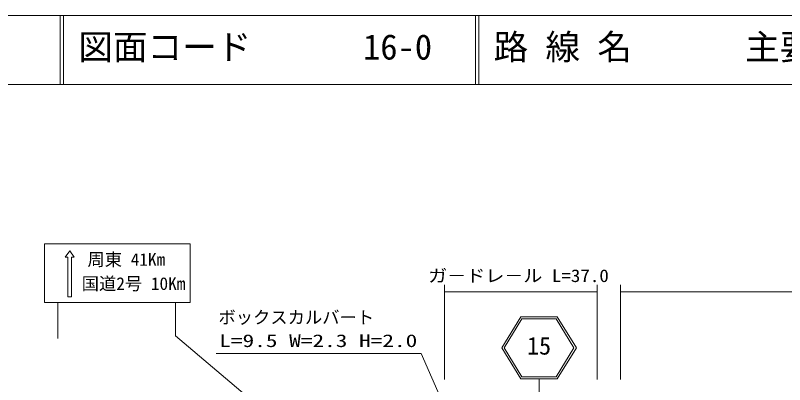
# Model space of a CAD drawing. Units: millimetres, scale not verified. Extents: x -60515 to 579485, y -102535 to 257465.
# Drawn here: x 10774 to 121916, y 204050 to 257465 of the extents above; entities that cross this region are included whole.
import ezdxf
from ezdxf.enums import TextEntityAlignment as Align

# ---------------------------------------------------------------- set-up
doc = ezdxf.new("R2010")
doc.units = ezdxf.units.MM
doc.header["$LTSCALE"] = 1000
for name, color, linetype, lineweight in [('M-STR-HTXT', 7, 'Continuous', 13), ('M-STR-STRC', 7, 'Continuous', 13), ('M-TTL', 2, 'Continuous', 13), ('M-TTL-LINE', 7, 'Continuous', 13), ('M-TTL-TXT', 7, 'Continuous', 13)]:
    doc.layers.add(name, color=color, linetype=linetype, lineweight=lineweight)
doc.styles.add('ＭＳ ゴシック', font='')
doc.styles.get('ＭＳ ゴシック').set_extended_font_data('MS Gothic')

msp = doc.modelspace()

# ---------------------------------------------------------------- linework, layer by layer
at = {"layer": 'M-STR-HTXT'}
for p, q in [((72756, 204773), (72756, 218492)), ((94824, 218492), (94824, 204773)), ((98208, 204773), (98208, 218492)), ((72756, 217492), (94824, 217492)), ((98208, 217492), (278183, 217492)), ((69408, 208538), (39771, 208538)), ((83485, 176324), (69408, 208538))]:
    msp.add_line(p, q, dxfattribs=at)
at = {"layer": 'M-STR-STRC'}
for p, q in [((36028, 224431), (14995, 224431)), ((14995, 224431), (14995, 215911)), ((36028, 224431), (36028, 215911)), ((17990, 222489), (18620, 223389)), ((18350, 222489), (17990, 222489)), ((18350, 219519), (18350, 222489)), ((18620, 223389), (19250, 222489)), ((19250, 222489), (18890, 222489)), ((18890, 222489), (18890, 216729)), ((18350, 216729), (18350, 219519)), ((18350, 216729), (18350, 219320)), ((18890, 216729), (18350, 216729)), ((18890, 216729), (18350, 216729)), ((36028, 215911), (14995, 215911)), ((16897, 215911), (16897, 210741)), ((33896, 215911), (33896, 211123)), ((83799, 213871), (81035, 209371)), ((83967, 213571), (81387, 209371)), ((83799, 213871), (89071, 213871)), ((83967, 213571), (88903, 213571)), ((91483, 209371), (88903, 213571)), ((91835, 209371), (89071, 213871)), ((33896, 211123), (72884, 178173)), ((81035, 209371), (83799, 204871)), ((81387, 209371), (83967, 205171)), ((88903, 205171), (91483, 209371)), ((89071, 204871), (91835, 209371)), ((83799, 204871), (89071, 204871)), ((83967, 205171), (88903, 205171)), ((86435, 204871), (86435, 202871))]:
    msp.add_line(p, q, dxfattribs=at)
at = {"layer": 'M-TTL'}
msp.add_line((579485, 257465), (-60515, 257465), dxfattribs=at)
at = {"layer": 'M-TTL-LINE'}
for p, q in [((17235, 257465), (17235, 247465)), ((17735, 257465), (17735, 247465)), ((77235, 257465), (77235, 247465)), ((77735, 257465), (77735, 247465)), ((-60515, 247465), (579485, 247465))]:
    msp.add_line(p, q, dxfattribs=at)

# ---------------------------------------------------------------- texts
at = {"layer": 'M-STR-HTXT', "style": 'ＭＳ ゴシック'}
for s, width, p in [('ガ－ドレ－ル L=37.0', 1.1, (70416, 218339)), ('L=9.5 W=2.3 H=2.0', 1.35, (40227, 208938))]:
    msp.add_text(s, height=1833, dxfattribs=dict(at, width=width)).set_placement(p, align=Align.BOTTOM_LEFT)
msp.add_text('ボックスカルバート', height=1833, dxfattribs=at).set_placement((40110, 212320), align=Align.BOTTOM_LEFT)
at = {"layer": 'M-STR-STRC', "style": 'ＭＳ ゴシック'}
for s, height, p in [('周東 41Km', 1833, (21187, 220687)), ('国道2号 10Km', 1833, (20353, 217196)), ('15', 2566, (84685, 207621))]:
    msp.add_text(s, height=height, dxfattribs=at).set_placement(p, align=Align.BOTTOM_LEFT)
at = {"layer": 'M-TTL-TXT', "style": 'ＭＳ ゴシック'}
for s, p in [('図面コード', (19864, 249965)), ('16-0', (61006, 249965)), ('路 線 名', (79864, 249965)), ('主要地方道岩国玖珂線', (116219, 249965))]:
    msp.add_text(s, height=3666, dxfattribs=at).set_placement(p, align=Align.BOTTOM_LEFT)

doc.saveas('drawing.dxf')
